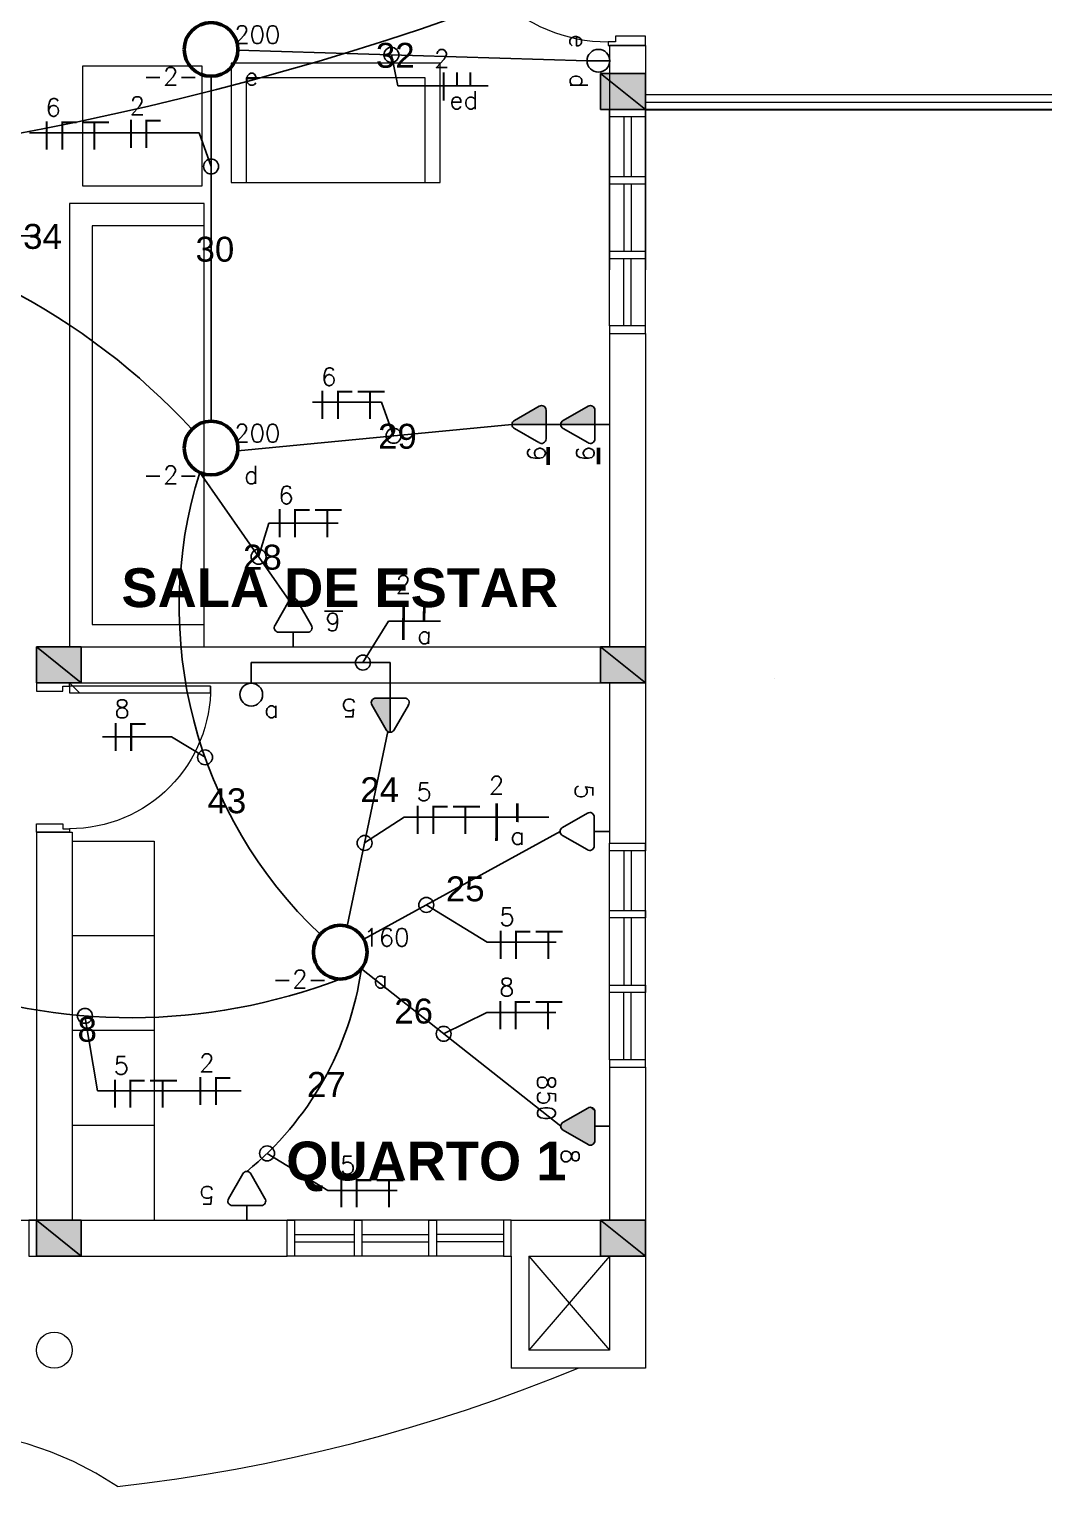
# Model space of a CAD drawing. Header units: millimetres. Extents: x 4360 to 8806, y 1896 to 3880.
# Drawn here: x 4405.01 to 4411.81, y 1934.58 to 1944.35 of the extents above; entities that cross this region are included whole.
import ezdxf
from ezdxf.enums import TextEntityAlignment as Align

# ---------------------------------------------------------------- set-up
doc = ezdxf.new("R2010")
doc.units = ezdxf.units.MM
doc.linetypes.add('ACAD_ISO03W100', pattern=[30, 12, -18])
doc.linetypes.add('Contínuo', pattern=[0])
for name, color, linetype, lineweight in [('C-Moveis', 7, 'Continuous', 5), ('C-Paredes-Acessorios', 20, 'Continuous', 5), ('C-Portas', 7, 'Continuous', 5), ('C-Texto', 4, 'Continuous', 9), ('ILUMINAÇÃO', 1, 'Contínuo', 50), ('TOMADAS', 1, 'Continuous', 25)]:
    doc.layers.add(name, color=color, linetype=linetype, lineweight=lineweight)
doc.layers.add('C-Pilares', color=7, linetype='Continuous', plot=False)
for name, color, linetype in [('CIRCUITOS', 255, 'Continuous'), ('Eletrodutos', 4, 'Continuous'), ('INTERRUPTORES', 1, 'Continuous')]:
    doc.layers.add(name, color=color, linetype=linetype)
doc.styles.add('BOLD', font='arialbd.ttf')
doc.styles.add('RomanS', font='romans.shx')
doc.styles.get("Standard").update_dxf_attribs({"font": 'arial.ttf'})

# ---------------------------------------------------------------- blocks, each defined once
blk = doc.blocks.new('d9-2')
at = {"layer": 'C-Portas'}
for p, q in [((-0.06, 0.2), (-0.06, 1.05)), ((-0.06, 1.05), (-0.02, 1.05)), ((-0.02, 1.05), (-0.02, 0.2)), ((-0.88, 0.2), (-0.9, 0.2)), ((-0.9, 0.2), (-0.9, 0)), ((-0.88, 0.16), (-0.88, 0.2)), ((-0.85, 0.16), (-0.88, 0.16)), ((-0.85, 0), (-0.85, 0.16)), ((-0.02, 0.2), (-0.06, 0.2)), ((-0.05, 0), (-0.05, 0.16)), ((-0.05, 0.16), (-0.02, 0.16)), ((-0.02, 0.16), (-0.02, 0.2)), ((-0.02, 0.2), (0, 0.2)), ((0, 0.2), (0, 0)), ((-0.9, 0), (-0.85, 0)), ((0, 0), (-0.05, 0))]:
    blk.add_line(p, q, dxfattribs=at)
blk.add_arc((-0.0299, 0.2), 0.8501, 89.32988, 180, dxfattribs=at)
blk = doc.blocks.new('A$C2A3D30EB')
at = {"layer": 'C-Pilares'}
for color, points in [(6, [(0, 0), (24, 30), (0, 30)]), (6, [(24, 30), (0, 30), (0, 0)]), (135, [(24, 30), (0, 0), (24, 0)])]:
    blk.add_hatch(color=color, dxfattribs=at).paths.add_polyline_path(points)
blk.add_line((24, 30), (0, 0), dxfattribs=at)
at = {"layer": 'C-Pilares', "color": 7}
blk.add_lwpolyline([(0, 0), (24, 0), (24, 30), (0, 30)], close=True, dxfattribs=at)
blk = doc.blocks.new('A$C0BD3781F')
blk.add_circle((0.36, 0.36), 0.36)
at = {"style": 'RomanS', "flags": 8}
for tag, p in [('001', (0.188, 0.472)), ('009', (0.502, 0.474)), ('020', (0.356, 0.232))]:
    blk.add_attdef(tag, text='', height=0.16, dxfattribs=at).set_placement(p, align=Align.MIDDLE_CENTER)
blk = doc.blocks.new('Ir1s01')
blk.add_circle((0, 1.02), 1.02)
at = {"style": 'RomanS', "flags": 8}
blk.add_attdef('009', text='', height=1.6, dxfattribs=at).set_placement((1.81, 2.29), align=Align.MIDDLE_CENTER)
blk = doc.blocks.new('IR2S02')
blk.add_line((0, 0), (0, 2.03))
blk.add_circle((0, 1.02), 1.02)
at = {"style": 'RomanS', "flags": 8}
for tag, p in [('030', (-1.74, 2.3)), ('009', (1.81, 2.29))]:
    blk.add_attdef(tag, text='', height=1.6, dxfattribs=at).set_placement(p, align=Align.MIDDLE_CENTER)
blk = doc.blocks.new('TEBAI01')
for p, q in [((-1.62, 1.95), (-0.35, 4.14)), ((0.35, 4.14), (1.63, 1.92)), ((-1.3, 1.32), (1.28, 1.32)), ((0, 0), (0, 1.32))]:
    blk.add_line(p, q)
for centre, start, end in [((0, 3.97), 26.0479, 153.9521), ((-1.3, 1.71), 143.1332, 270.777), ((1.3, 1.71), 267.1811, 32.5689)]:
    blk.add_arc(centre, 0.393, start, end)
at = {"style": 'RomanS', "flags": 8}
for tag, p in [('020', (-5.03, 2.2)), ('001', (3.56, 2.23))]:
    blk.add_attdef(tag, text='', height=1.6, dxfattribs=at).set_placement(p, align=Align.MIDDLE_CENTER)
blk = doc.blocks.new('TEMED02')
for p, q in [((-1.62, 1.95), (-0.35, 4.14)), ((0, 1.32), (0, 4.36)), ((0.35, 4.14), (1.63, 1.92)), ((-1.3, 1.32), (1.28, 1.32)), ((0, 0), (0, 1.32))]:
    blk.add_line(p, q)
for centre, start, end in [((0, 3.97), 26.0479, 153.9521), ((-1.3, 1.71), 143.1332, 270.777), ((1.3, 1.71), 267.1811, 32.5689)]:
    blk.add_arc(centre, 0.393, start, end)
at = {"linetype": 'Continuous'}
for points in [[(0, 4.36), (1.63, 1.92), (0.21, 4.3)], [(1.63, 1.92), (0, 4.36), (1.69, 1.72)], [(0, 1.32), (1.69, 1.72), (0, 4.36)], [(0.35, 4.14), (0.21, 4.3), (1.63, 1.92)], [(1.69, 1.72), (0, 1.32), (1.64, 1.52)], [(1.28, 1.32), (1.64, 1.52), (0, 1.32)], [(1.64, 1.52), (1.28, 1.32), (1.49, 1.37)]]:
    blk.add_solid(points, dxfattribs=at)
at = {"style": 'RomanS', "flags": 8}
for tag, p in [('020', (-4.96, 2.19)), ('001', (3.39, 2.17))]:
    blk.add_attdef(tag, text='', height=1.6, dxfattribs=at).set_placement(p, align=Align.MIDDLE_CENTER)
blk = doc.blocks.new('TEALT03')
for p, q in [((-1.62, 1.95), (-0.35, 4.14)), ((0.35, 4.14), (1.63, 1.92)), ((-1.3, 1.32), (1.28, 1.32)), ((0, 0), (0, 1.32))]:
    blk.add_line(p, q)
for centre, start, end in [((0, 3.97), 26.0479, 153.9521), ((-1.3, 1.71), 143.1332, 270.777), ((1.3, 1.71), 267.1811, 32.5689)]:
    blk.add_arc(centre, 0.393, start, end)
at = {"linetype": 'Continuous'}
for points in [[(-1.62, 1.95), (1.49, 1.37), (-0.35, 4.14)], [(-0.35, 4.14), (1.64, 1.52), (-0.21, 4.3)], [(1.64, 1.52), (-0.35, 4.14), (1.49, 1.37)], [(-0.21, 4.3), (1.69, 1.72), (0, 4.36)], [(1.69, 1.72), (-0.21, 4.3), (1.64, 1.52)], [(0, 4.36), (1.63, 1.92), (0.21, 4.3)], [(1.63, 1.92), (0, 4.36), (1.69, 1.72)], [(0.35, 4.14), (0.21, 4.3), (1.63, 1.92)], [(-1.69, 1.75), (1.28, 1.32), (-1.62, 1.95)], [(1.28, 1.32), (-1.69, 1.75), (-1.31, 1.32)], [(-1.66, 1.54), (-1.31, 1.32), (-1.69, 1.75)], [(-1.31, 1.32), (-1.66, 1.54), (-1.51, 1.38)], [(1.49, 1.37), (-1.62, 1.95), (1.28, 1.32)]]:
    blk.add_solid(points, dxfattribs=at)
at = {"style": 'RomanS', "flags": 8}
for tag, p in [('020', (-4.82, 2.03)), ('001', (3.51, 2.07))]:
    blk.add_attdef(tag, text='', height=1.6, dxfattribs=at).set_placement(p, align=Align.MIDDLE_CENTER)
blk = doc.blocks.new('FRR')
at = {"const_width": 0.24}
for points in [[(0.12, 1.68), (0.12, -1.68)], [(1.72, 1.68), (1.72, 0)], [(3.32, 1.68), (3.32, 0)]]:
    blk.add_lwpolyline(points, dxfattribs=at)
at = {"style": 'RomanS', "flags": 8}
for tag, p in [('001', (-0.1, 3.31)), ('009', (1.63, -1.63)), ('030', (3.37, -1.63))]:
    blk.add_attdef(tag, text='', height=1.6, dxfattribs=at).set_placement(p, align=Align.MIDDLE_CENTER)
blk = doc.blocks.new('FNT')
at = {"const_width": 0.24}
for points in [[(0.12, 1.68), (0.12, -1.68)], [(1.84, 1.56), (3.68, 1.56)], [(1.96, 1.44), (1.96, -1.68)], [(4.32, 1.56), (7.52, 1.56)], [(5.8, 1.44), (5.8, -1.68)]]:
    blk.add_lwpolyline(points, dxfattribs=at)
at = {"style": 'RomanS', "flags": 8}
blk.add_attdef('001', text='', height=1.6, dxfattribs=at).set_placement((0.89, 3.34), align=Align.MIDDLE_CENTER)
blk = doc.blocks.new('A$C27EA2FDF')
at = {"const_width": 0.009}
for points in [[(0.0398, 0.126), (0.0398, 0)], [(0.1043, 0.1215), (0.1733, 0.1215)], [(0.1088, 0.117), (0.1088, 0)]]:
    blk.add_lwpolyline(points, dxfattribs=at)
at = {"style": 'RomanS', "flags": 8}
blk.add_attdef('001', text='', height=0.06, dxfattribs=at).set_placement((0.0686, 0.1884), align=Align.MIDDLE_CENTER)
blk = doc.blocks.new('A$C3508442B')
at = {"const_width": 0.024}
for points in [[(0.262, 0.224), (0.592, 0.161)], [(0.227, 0.043), (0.392, 0.012)]]:
    blk.add_lwpolyline(points, dxfattribs=at)
at = {"style": 'RomanS', "flags": 8}
for tag, p in [('001', (0.105, 0.258)), ('009', (0.634, 0.329))]:
    blk.add_attdef(tag, text='', height=0.16, rotation=79, dxfattribs=at).set_placement(p, align=Align.MIDDLE_CENTER)

msp = doc.modelspace()

# ---------------------------------------------------------------- linework, layer by layer
at = {"layer": 'C-Moveis'}
for p, q in [((4405.29851, 1938.91158), (4405.84851, 1938.91158)), ((4405.84851, 1938.91158), (4405.84851, 1936.37158)), ((4405.84851, 1938.27658), (4405.29851, 1938.27658)), ((4405.84851, 1937.64158), (4405.29851, 1937.64158)), ((4405.84851, 1937.00658), (4405.29851, 1937.00658))]:
    msp.add_line(p, q, dxfattribs=at)
for points in [[(4407.76371, 1943.32247), (4407.76371, 1944.12247), (4406.36371, 1944.12247), (4406.36371, 1943.32247)], [(4406.16829, 1943.30123), (4406.16829, 1944.10123), (4405.36829, 1944.10123), (4405.36829, 1943.30123)], [(4407.66371, 1943.32247), (4407.66371, 1944.02247), (4406.46371, 1944.02247), (4406.46371, 1943.32247)], [(4406.18141, 1940.21158), (4406.18141, 1943.18158), (4405.28141, 1943.18158), (4405.28141, 1940.21158)], [(4406.18141, 1940.36158), (4406.18141, 1943.03158), (4405.43141, 1943.03158), (4405.43141, 1940.36158)]]:
    msp.add_lwpolyline(points, close=True, dxfattribs=at)
at = {"layer": 'C-Paredes-Acessorios'}
for p, q in [((4408.89851, 1944.23978), (4408.89851, 1943.81158)), ((4409.13851, 1944.23978), (4408.89851, 1944.23978)), ((4409.13851, 1944.23978), (4409.13851, 1944.05158)), ((4409.13851, 1944.05158), (4409.13851, 1942.73658)), ((4409.13851, 1943.91158), (4414.95851, 1943.91158)), ((4409.13851, 1943.86158), (4414.95851, 1943.86158)), ((4408.89851, 1943.81158), (4408.89851, 1942.73658)), ((4408.89851, 1942.36158), (4408.89851, 1943.81158)), ((4408.89851, 1943.81158), (4409.13851, 1943.81158)), ((4408.99351, 1943.76158), (4408.99351, 1943.36158)), ((4409.04351, 1943.76158), (4409.04351, 1943.36158)), ((4409.13851, 1942.36158), (4409.13851, 1943.81158)), ((4408.99351, 1943.31158), (4408.99351, 1942.86158)), ((4409.04351, 1943.31158), (4409.04351, 1942.86158)), ((4408.99351, 1942.36158), (4408.99351, 1942.81158)), ((4409.04351, 1942.36158), (4409.04351, 1942.81158)), ((4408.89851, 1942.31158), (4408.89851, 1940.21158)), ((4408.89851, 1942.31158), (4409.13851, 1942.31158)), ((4409.13851, 1942.31158), (4409.13851, 1938.89658)), ((4405.05851, 1940.21158), (4408.89851, 1940.21158)), ((4405.05851, 1939.97158), (4405.05851, 1940.21158)), ((4405.05851, 1939.97158), (4408.89851, 1939.97158)), ((4408.89851, 1939.97158), (4408.89851, 1938.89658)), ((4405.05851, 1938.97158), (4405.05851, 1936.13158)), ((4405.05851, 1938.97158), (4405.29851, 1938.97158)), ((4405.29851, 1938.97158), (4405.29851, 1936.37158)), ((4408.89851, 1937.44658), (4408.89851, 1938.89658)), ((4408.89851, 1938.89658), (4409.13851, 1938.89658)), ((4408.99351, 1938.84658), (4408.99351, 1938.44658)), ((4409.04351, 1938.84658), (4409.04351, 1938.44658)), ((4409.13851, 1937.44658), (4409.13851, 1938.89658)), ((4408.99351, 1938.39658), (4408.99351, 1937.94658)), ((4409.04351, 1938.39658), (4409.04351, 1937.94658)), ((4408.99351, 1937.44658), (4408.99351, 1937.89658)), ((4409.04351, 1937.44658), (4409.04351, 1937.89658)), ((4408.89851, 1937.39658), (4408.89851, 1936.37158)), ((4408.89851, 1937.39658), (4409.13851, 1937.39658)), ((4409.13851, 1937.39658), (4409.13851, 1935.38158)), ((4403.55851, 1936.37158), (4405.05851, 1936.37158)), ((4405.05851, 1936.13158), (4405.05851, 1936.37158)), ((4405.05851, 1936.13158), (4405.05851, 1936.37158)), ((4405.29851, 1936.37158), (4406.73851, 1936.37158)), ((4408.18851, 1936.37158), (4406.73851, 1936.37158)), ((4406.73851, 1936.13158), (4406.73851, 1936.37158)), ((4408.23851, 1936.37158), (4408.89851, 1936.37158)), ((4408.23851, 1936.13158), (4408.23851, 1936.37158)), ((4406.78851, 1936.27658), (4407.18851, 1936.27658)), ((4406.78851, 1936.22658), (4407.18851, 1936.22658)), ((4407.23851, 1936.27658), (4407.68851, 1936.27658)), ((4407.23851, 1936.22658), (4407.68851, 1936.22658)), ((4408.18851, 1936.27658), (4407.73851, 1936.27658)), ((4408.18851, 1936.22658), (4407.73851, 1936.22658)), ((4405.05851, 1936.13158), (4406.73851, 1936.13158)), ((4408.18851, 1936.13158), (4406.73851, 1936.13158)), ((4408.23851, 1936.13158), (4408.23851, 1935.38158)), ((4408.35851, 1936.13158), (4408.89851, 1936.13158)), ((4408.35851, 1936.13158), (4408.35851, 1935.50158)), ((4408.89851, 1936.13158), (4408.89851, 1935.50158)), ((4408.89851, 1935.50158), (4408.35851, 1935.50158)), ((4409.13851, 1935.38158), (4408.23851, 1935.38158))]:
    msp.add_line(p, q, dxfattribs=at)
at = {"layer": 'C-Paredes-Acessorios', "lineweight": 30}
msp.add_line((4409.13851, 1943.81158), (4414.95851, 1943.81158), dxfattribs=at)
at = {"layer": 'C-Paredes-Acessorios', "color": 3}
for p, q in [((4408.89851, 1936.13158), (4408.35851, 1935.50158)), ((4408.35851, 1936.13158), (4408.89851, 1935.50158))]:
    msp.add_line(p, q, dxfattribs=at)
for points in [[(4409.13851, 1943.81158), (4409.13851, 1943.76158), (4408.89851, 1943.76158), (4408.89851, 1943.81158)], [(4409.13851, 1942.31158), (4409.13851, 1942.36158), (4408.89851, 1942.36158), (4408.89851, 1942.31158)], [(4409.13851, 1942.31158), (4409.13851, 1942.31158), (4409.13851, 1942.36158), (4408.89851, 1942.36158), (4408.89851, 1942.31158)], [(4409.13851, 1938.89658), (4409.13851, 1938.84658), (4408.89851, 1938.84658), (4408.89851, 1938.89658)], [(4409.13851, 1937.39658), (4409.13851, 1937.44658), (4408.89851, 1937.44658), (4408.89851, 1937.39658)], [(4409.13851, 1937.39658), (4409.13851, 1937.39658), (4409.13851, 1937.44658), (4408.89851, 1937.44658), (4408.89851, 1937.39658)], [(4405.05851, 1936.37158), (4405.00851, 1936.37158), (4405.00851, 1936.13158), (4405.05851, 1936.13158)], [(4405.05851, 1936.37158), (4405.05851, 1936.37158), (4405.00851, 1936.37158), (4405.00851, 1936.13158), (4405.05851, 1936.13158)], [(4406.73851, 1936.37158), (4406.78851, 1936.37158), (4406.78851, 1936.13158), (4406.73851, 1936.13158)], [(4408.23851, 1936.37158), (4408.18851, 1936.37158), (4408.18851, 1936.13158), (4408.23851, 1936.13158)], [(4408.23851, 1936.37158), (4408.23851, 1936.37158), (4408.18851, 1936.37158), (4408.18851, 1936.13158), (4408.23851, 1936.13158)]]:
    msp.add_lwpolyline(points, dxfattribs=at)
for points in [[(4408.89851, 1943.36158), (4409.13851, 1943.36158), (4409.13851, 1943.31158), (4408.89851, 1943.31158)], [(4408.89851, 1942.86158), (4409.13851, 1942.86158), (4409.13851, 1942.81158), (4408.89851, 1942.81158)], [(4408.89851, 1938.44658), (4409.13851, 1938.44658), (4409.13851, 1938.39658), (4408.89851, 1938.39658)], [(4408.89851, 1937.94658), (4409.13851, 1937.94658), (4409.13851, 1937.89658), (4408.89851, 1937.89658)], [(4407.18851, 1936.13158), (4407.18851, 1936.37158), (4407.23851, 1936.37158), (4407.23851, 1936.13158)], [(4407.68851, 1936.13158), (4407.68851, 1936.37158), (4407.73851, 1936.37158), (4407.73851, 1936.13158)]]:
    msp.add_lwpolyline(points, close=True, dxfattribs=at)
at = {"layer": 'C-Paredes-Acessorios'}
msp.add_circle((4405.17851, 1935.50158), 0.12, dxfattribs=at)
at = {"layer": 'C-Paredes-Acessorios', "linetype": 'ACAD_ISO03W100'}
for centre, radius, start, end in [((4404.30851, 1946.01773), 11.5027, 276.457816, 292.382026), ((4404.35342, 1932.72414), 2.24357, 56.177652, 124.209504)]:
    msp.add_arc(centre, radius, start, end, dxfattribs=at)
at = {"layer": 'CIRCUITOS', "linetype": 'Continuous'}
for p, q in [((4407.43697, 1944.17728), (4407.47896, 1943.96897)), ((4408.08487, 1943.96897), (4407.47896, 1943.96897)), ((4405.01188, 1943.65452), (4406.14824, 1943.65452)), ((4406.22879, 1943.42972), (4406.14824, 1943.65452)), ((4407.45143, 1941.62581), (4407.37088, 1941.85061)), ((4406.54678, 1940.81609), (4406.61601, 1941.04089)), ((4406.18827, 1939.4724), (4405.9644, 1939.60859)), ((4407.78685, 1937.62054), (4408.07566, 1937.76244)), ((4405.46804, 1937.2375), (4406.42957, 1937.2375))]:
    msp.add_line(p, q, dxfattribs=at)
at = {"layer": 'CIRCUITOS'}
for p, q in [((4407.37088, 1941.85061), (4406.90728, 1941.85061)), ((4407.07961, 1941.04089), (4406.61601, 1941.04089)), ((4407.4174, 1940.38362), (4407.24577, 1940.10662)), ((4407.76532, 1940.38362), (4407.4174, 1940.38362)), ((4405.9644, 1939.60859), (4405.5008, 1939.60859)), ((4407.52275, 1939.0708), (4407.25735, 1938.89876)), ((4408.49247, 1939.0708), (4407.52275, 1939.0708)), ((4408.07732, 1938.2341), (4407.67054, 1938.48362)), ((4408.54092, 1938.2341), (4408.07732, 1938.2341)), ((4408.53926, 1937.76244), (4408.07566, 1937.76244)), ((4405.46804, 1937.2375), (4405.38368, 1937.74066)), ((4407.01095, 1936.57006), (4406.60416, 1936.81958)), ((4407.47454, 1936.57006), (4407.01095, 1936.57006))]:
    msp.add_line(p, q, dxfattribs=at)
for centre in [(4407.43697, 1944.17728), (4406.22879, 1943.42972), (4407.45143, 1941.62581), (4406.54678, 1940.81609), (4407.24577, 1940.10662), (4406.18827, 1939.4724), (4407.25735, 1938.89876), (4407.67054, 1938.48362), (4405.38368, 1937.74066), (4407.78685, 1937.62054), (4406.60416, 1936.81958)]:
    msp.add_circle(centre, 0.05, dxfattribs=at)
msp.add_arc((4405.11339, 1938.36008), 2.14373, 309.190141, 351.835879, dxfattribs=at)
at = {"layer": 'Eletrodutos'}
for p, q in [((4406.40842, 1944.20825), (4408.7472, 1944.13782)), ((4406.22851, 1941.72368), (4406.2285, 1944.03367)), ((4406.2285, 1944.03367), (4406.2285, 1944.03367)), ((4403.49476, 1942.96447), (4405.07351, 1942.96447)), ((4406.40765, 1941.52607), (4408.24451, 1941.70158)), ((4406.15252, 1941.3805), (4406.75219, 1940.52203)), ((4407.42884, 1940.10662), (4406.4978, 1940.10662)), ((4406.4978, 1939.96858), (4406.4978, 1940.10662)), ((4407.42884, 1939.96735), (4407.42884, 1940.10662)), ((4410, 1940), (4410, 1940)), ((4410, 1940), (4410, 1940)), ((4410, 1940), (4410, 1940)), ((4410, 1940), (4410, 1940)), ((4410, 1940), (4410, 1940)), ((4410, 1940), (4410, 1940)), ((4410, 1940), (4410, 1940)), ((4410, 1940), (4410, 1940)), ((4410, 1940), (4410, 1940)), ((4410, 1940), (4410, 1940)), ((4410, 1940), (4410, 1940)), ((4410, 1940), (4410, 1940)), ((4410, 1940), (4410, 1940)), ((4410, 1940), (4410, 1940)), ((4407.14081, 1938.34098), (4407.41321, 1939.64483)), ((4407.25186, 1938.25377), (4408.5671, 1938.97581)), ((4407.23538, 1938.05566), (4408.57151, 1937.00143))]:
    msp.add_line(p, q, dxfattribs=at)
for centre, radius, start, end in [((4401.21306, 1963.53809), 20.23294, 275.652799, 318.765085), ((4402.80862, 1938.63987), 4.47299, 42.63035, 82.580069), ((4409.03366, 1940.48009), 3.01855, 162.644974, 226.600365), ((4405.69233, 1941.65631), 3.9278, 249.35314, 290.908541)]:
    msp.add_arc(centre, radius, start, end, dxfattribs=at)
at = {"layer": 'ILUMINAÇÃO'}
for p, q in [((4408.48718, 1941.54869), (4408.48718, 1941.43245)), ((4408.82306, 1941.54493), (4408.82306, 1941.4362))]:
    msp.add_line(p, q, dxfattribs=at)
at = {"layer": 'INTERRUPTORES'}
msp.add_line((4405.34773, 1939.90492), (4405.28073, 1939.97158), dxfattribs=at)
at = {"layer": 'TOMADAS'}
msp.add_line((4406.9883, 1940.4516), (4407.11079, 1940.4516), dxfattribs=at)

# ---------------------------------------------------------------- block references
at = {"layer": 'C-Paredes-Acessorios', "xscale": 0.01, "yscale": 0.01, "zscale": 0.01, "rotation": 270}
for p in [(4408.83851, 1944.05158), (4405.05851, 1940.21158), (4408.83851, 1940.21158), (4405.05851, 1936.37158), (4408.83851, 1936.37158)]:
    msp.add_blockref('A$C2A3D30EB', p, dxfattribs=at)
at = {"layer": 'C-Portas', "linetype": 'Continuous'}
for p, xscale, yscale, zscale, rotation in [((4409.13851, 1945.36338), 1.248444444426277, 1.248444444426277, 1.248444444426277, 90.00000000000001), ((4405.05851, 1939.97158), -1.111111111094942, 1.111111111094942, 1.111111111095123, 270)]:
    msp.add_blockref('d9-2', p, dxfattribs=dict(at, xscale=xscale, yscale=yscale, zscale=zscale, rotation=rotation))
at = {"layer": 'CIRCUITOS'}
ref = msp.add_blockref('FRR', (4407.77962, 1943.96618), dxfattribs=dict(at, xscale=0.05624999999999999, yscale=0.05624999999999999, zscale=0.05624999999999999))
ref.add_attrib('001', '2', dxfattribs={"layer": '0', "height": 0.12, "style": 'RomanS'}).set_placement((4407.77405, 1944.15236), align=Align.MIDDLE_CENTER)
ref.add_attrib('009', 'e', dxfattribs={"layer": '0', "height": 0.12, "style": 'RomanS'}).set_placement((4407.87149, 1943.87448), align=Align.MIDDLE_CENTER)
ref.add_attrib('030', 'd', dxfattribs={"layer": '0', "height": 0.12, "style": 'RomanS'}).set_placement((4407.96892, 1943.87448), align=Align.MIDDLE_CENTER)
at = {"layer": 'CIRCUITOS', "lineweight": 30}
ref = msp.add_blockref('FNT', (4405.12153, 1943.63695), dxfattribs=dict(at, xscale=0.05624999999918144, yscale=0.05624999999918144, zscale=0.05624999999918144))
ref.add_attrib('001', '6', dxfattribs={"layer": '0', "height": 0.12, "style": 'RomanS', "flags": 8}).set_placement((4405.17146, 1943.82498), align=Align.MIDDLE_CENTER)
at = {"layer": 'CIRCUITOS'}
ref = msp.add_blockref('A$C27EA2FDF', (4405.63168, 1943.55391), dxfattribs=dict(at, xscale=1.5, yscale=1.5, zscale=1.5))
ref.add_attrib('001', '2', dxfattribs={"layer": '0', "height": 0.12, "style": 'RomanS', "flags": 8}).set_placement((4405.73454, 1943.83644), align=Align.MIDDLE_CENTER)
at = {"layer": 'CIRCUITOS', "lineweight": 30}
ref = msp.add_blockref('FNT', (4406.96777, 1941.83304), dxfattribs=dict(at, xscale=0.05624999999918144, yscale=0.05624999999918144, zscale=0.05624999999918144))
ref.add_attrib('001', '6', dxfattribs={"layer": '0', "height": 0.12, "style": 'RomanS', "flags": 8}).set_placement((4407.0177, 1942.02107), align=Align.MIDDLE_CENTER)
ref = msp.add_blockref('FNT', (4406.68117, 1941.04089), dxfattribs=dict(at, xscale=0.05624999999918144, yscale=0.05624999999918144, zscale=0.05624999999918144))
ref.add_attrib('001', '6', dxfattribs={"layer": '0', "height": 0.12, "style": 'RomanS', "flags": 8}).set_placement((4406.7311, 1941.22892), align=Align.MIDDLE_CENTER)
ref = msp.add_blockref('A$C3508442B', (4407.72182, 1940.66949), dxfattribs=dict(at, xscale=-0.7499999999999991, yscale=0.7499999999999996, zscale=0.7499999999999996, rotation=78.7512890459185))
ref.add_attrib('009', 'a', dxfattribs={"layer": '0', "height": 0.12, "rotation": 359.751289, "style": 'RomanS', "flags": 8}).set_placement((4407.65839, 1940.29224), align=Align.MIDDLE_CENTER)
ref.add_attrib('001', '2', dxfattribs={"layer": '0', "height": 0.12, "rotation": 359.751289, "style": 'RomanS', "flags": 8}).set_placement((4407.51693, 1940.63018), align=Align.MIDDLE_CENTER)
at = {"layer": 'CIRCUITOS'}
ref = msp.add_blockref('A$C27EA2FDF', (4405.53025, 1939.51382), dxfattribs=dict(at, xscale=1.5, yscale=1.5, zscale=1.5))
ref.add_attrib('001', '8', dxfattribs={"layer": '0', "height": 0.12, "style": 'RomanS', "flags": 8}).set_placement((4405.63311, 1939.79635), align=Align.MIDDLE_CENTER)
at = {"layer": 'CIRCUITOS', "lineweight": 30}
ref = msp.add_blockref('A$C3508442B', (4408.3458, 1939.32467), dxfattribs=dict(at, xscale=-0.7499999999999991, yscale=0.7499999999999996, zscale=0.7499999999999996, rotation=78.7512890459185))
ref.add_attrib('009', 'a', dxfattribs={"layer": '0', "height": 0.12, "rotation": 359.751289, "style": 'RomanS', "flags": 8}).set_placement((4408.28237, 1938.94742), align=Align.MIDDLE_CENTER)
ref.add_attrib('001', '2', dxfattribs={"layer": '0', "height": 0.12, "rotation": 359.751289, "style": 'RomanS', "flags": 8}).set_placement((4408.14091, 1939.28536), align=Align.MIDDLE_CENTER)
ref = msp.add_blockref('FNT', (4407.60646, 1939.05323), dxfattribs=dict(at, xscale=0.05624999999918144, yscale=0.05624999999918144, zscale=0.05624999999918144))
ref.add_attrib('001', '5', dxfattribs={"layer": '0', "height": 0.12, "style": 'RomanS', "flags": 8}).set_placement((4407.65639, 1939.24126), align=Align.MIDDLE_CENTER)
ref = msp.add_blockref('FNT', (4408.16104, 1938.21653), dxfattribs=dict(at, xscale=0.05624999999918144, yscale=0.05624999999918144, zscale=0.05624999999918144))
ref.add_attrib('001', '5', dxfattribs={"layer": '0', "height": 0.12, "style": 'RomanS', "flags": 8}).set_placement((4408.21097, 1938.40456), align=Align.MIDDLE_CENTER)
ref = msp.add_blockref('FNT', (4408.15937, 1937.74487), dxfattribs=dict(at, xscale=0.05624999999918144, yscale=0.05624999999918144, zscale=0.05624999999918144))
ref.add_attrib('001', '8', dxfattribs={"layer": '0', "height": 0.12, "style": 'RomanS', "flags": 8}).set_placement((4408.2093, 1937.9329), align=Align.MIDDLE_CENTER)
ref = msp.add_blockref('FNT', (4405.57769, 1937.21993), dxfattribs=dict(at, xscale=0.05624999999918144, yscale=0.05624999999918144, zscale=0.05624999999918144))
ref.add_attrib('001', '5', dxfattribs={"layer": '0', "height": 0.12, "style": 'RomanS', "flags": 8}).set_placement((4405.62763, 1937.40796), align=Align.MIDDLE_CENTER)
at = {"layer": 'CIRCUITOS'}
ref = msp.add_blockref('A$C27EA2FDF', (4406.09761, 1937.143), dxfattribs=dict(at, xscale=1.5, yscale=1.5, zscale=1.5))
ref.add_attrib('001', '2', dxfattribs={"layer": '0', "height": 0.12, "style": 'RomanS', "flags": 8}).set_placement((4406.20047, 1937.42553), align=Align.MIDDLE_CENTER)
at = {"layer": 'CIRCUITOS', "lineweight": 30}
ref = msp.add_blockref('FNT', (4407.09466, 1936.55249), dxfattribs=dict(at, xscale=0.05624999999918144, yscale=0.05624999999918144, zscale=0.05624999999918144))
ref.add_attrib('001', '5', dxfattribs={"layer": '0', "height": 0.12, "style": 'RomanS', "flags": 8}).set_placement((4407.14459, 1936.74052), align=Align.MIDDLE_CENTER)
at = {"layer": 'ILUMINAÇÃO'}
ref = msp.add_blockref('A$C0BD3781F', (4406.04853, 1944.39367), dxfattribs=dict(at, xscale=-0.5, yscale=0.5, zscale=0.5, rotation=180))
ref.add_attrib('020', '200', dxfattribs={"layer": '0', "height": 0.12, "style": 'RomanS', "flags": 8}).set_placement((4406.5386, 1944.31269), align=Align.MIDDLE_CENTER)
ref.add_attrib('009', 'e', dxfattribs={"layer": '0', "height": 0.12, "style": 'RomanS', "flags": 8}).set_placement((4406.4985, 1944.03367), align=Align.MIDDLE_CENTER)
ref.add_attrib('001', '-2-', dxfattribs={"layer": '0', "height": 0.12, "style": 'RomanS', "flags": 8}).set_placement((4405.9585, 1944.03367), align=Align.MIDDLE_CENTER)
ref = msp.add_blockref('A$C0BD3781F', (4406.04853, 1941.72367), dxfattribs=dict(at, xscale=-0.5, yscale=0.5, zscale=0.5, rotation=180))
ref.add_attrib('020', '200', dxfattribs={"layer": '0', "height": 0.12, "style": 'RomanS', "flags": 8}).set_placement((4406.5386, 1941.64269), align=Align.MIDDLE_CENTER)
ref.add_attrib('009', 'd', dxfattribs={"layer": '0', "height": 0.12, "style": 'RomanS', "flags": 8}).set_placement((4406.49851, 1941.36368), align=Align.MIDDLE_CENTER)
ref.add_attrib('001', '-2-', dxfattribs={"layer": '0', "height": 0.12, "style": 'RomanS', "flags": 8}).set_placement((4405.95851, 1941.36368), align=Align.MIDDLE_CENTER)
ref = msp.add_blockref('A$C0BD3781F', (4406.9141, 1938.34715), dxfattribs=dict(at, xscale=-0.5, yscale=0.5, zscale=0.5, rotation=180))
ref.add_attrib('020', '160', dxfattribs={"layer": '0', "height": 0.12, "style": 'RomanS', "flags": 8}).set_placement((4407.40417, 1938.26617), align=Align.MIDDLE_CENTER)
ref.add_attrib('009', 'a', dxfattribs={"layer": '0', "height": 0.12, "style": 'RomanS', "flags": 8}).set_placement((4407.36407, 1937.98715), align=Align.MIDDLE_CENTER)
ref.add_attrib('001', '-2-', dxfattribs={"layer": '0', "height": 0.12, "style": 'RomanS', "flags": 8}).set_placement((4406.82407, 1937.98715), align=Align.MIDDLE_CENTER)
at = {"layer": 'INTERRUPTORES'}
ref = msp.add_blockref('IR2S02', (4408.7472, 1944.13782), dxfattribs=dict(at, xscale=0.07500000000000001, yscale=0.07500000000000001, zscale=0.07500000000000001, rotation=270))
ref.add_attrib('009', 'd', dxfattribs={"layer": '0', "height": 0.12, "rotation": 270, "style": 'RomanS'}).set_placement((4408.69339, 1944.00198), align=Align.MIDDLE_CENTER)
ref.add_attrib('030', 'e', dxfattribs={"layer": '0', "height": 0.12, "rotation": 270, "style": 'RomanS'}).set_placement((4408.69135, 1944.26857), align=Align.MIDDLE_CENTER)
ref = msp.add_blockref('Ir1s01', (4406.4978, 1939.81606), dxfattribs=dict(at, xscale=0.0749999999989086, yscale=0.0749999999989086, zscale=0.0749999999989086))
ref.add_attrib('009', 'a', dxfattribs={"layer": '0', "height": 0.12, "style": 'RomanS', "flags": 8}).set_placement((4406.63364, 1939.79693), align=Align.MIDDLE_CENTER)
at = {"layer": 'TOMADAS'}
ref = msp.add_blockref('TEMED02', (4408.57151, 1941.70158), dxfattribs=dict(at, xscale=0.07500000006984917, yscale=0.07500000006984917, zscale=0.07500000006984917, rotation=89.99999999999999))
ref.add_attrib('001', '6', dxfattribs={"layer": '0', "height": 0.12, "rotation": 90, "style": 'RomanS', "flags": 8}).set_placement((4408.40904, 1941.50627), align=Align.MIDDLE_CENTER)
ref = msp.add_blockref('TEMED02', (4408.89851, 1941.70158), dxfattribs=dict(at, xscale=0.07500000006984917, yscale=0.07500000006984917, zscale=0.07500000006984917, rotation=89.99999999999999))
ref.add_attrib('001', '6', dxfattribs={"layer": '0', "height": 0.12, "rotation": 90, "style": 'RomanS', "flags": 8}).set_placement((4408.73603, 1941.50627), align=Align.MIDDLE_CENTER)
ref = msp.add_blockref('TEBAI01', (4406.7787, 1940.21158), dxfattribs=dict(at, xscale=0.07500000006984917, yscale=0.07500000006984917, zscale=0.07500000006984917))
ref.add_attrib('001', '6', dxfattribs={"layer": '0', "height": 0.12, "rotation": 180, "style": 'RomanS', "flags": 8}).set_placement((4407.04578, 1940.37856), align=Align.MIDDLE_CENTER)
ref = msp.add_blockref('TEMED02', (4407.42884, 1939.96735), dxfattribs=dict(at, xscale=0.07500000006984917, yscale=0.07500000006984917, zscale=0.07500000006984917, rotation=180))
ref.add_attrib('020', '5', dxfattribs={"layer": '0', "height": 0.12, "rotation": 180, "style": 'RomanS', "flags": 8}).set_placement((4407.15272, 1939.80275), align=Align.MIDDLE_CENTER)
ref = msp.add_blockref('TEBAI01', (4408.89409, 1938.97581), dxfattribs=dict(at, xscale=0.07500000006984917, yscale=0.07500000006984917, zscale=0.07500000006984917, rotation=89.99999999911543))
ref.add_attrib('001', '5', dxfattribs={"layer": '0', "height": 0.12, "rotation": 270, "style": 'RomanS', "flags": 8}).set_placement((4408.72712, 1939.24289), align=Align.MIDDLE_CENTER)
ref = msp.add_blockref('TEALT03', (4408.89851, 1937.00143), dxfattribs=dict(at, xscale=-0.07500000000000001, yscale=0.07500000000000001, zscale=0.07500000000000001, rotation=90))
ref.add_attrib('001', '8', dxfattribs={"layer": '0', "height": 0.12, "rotation": 270, "style": 'RomanS'}).set_placement((4408.63408, 1936.79945), align=Align.MIDDLE_CENTER)
ref.add_attrib('020', '850', dxfattribs={"layer": '0', "height": 0.12, "rotation": 270, "style": 'RomanS'}).set_placement((4408.4752, 1937.19185), align=Align.MIDDLE_CENTER)
ref = msp.add_blockref('TEBAI01', (4406.468, 1936.37158), dxfattribs=dict(at, xscale=-0.07500000006984917, yscale=0.07500000006984917, zscale=0.07500000006984917))
ref.add_attrib('001', '5', dxfattribs={"layer": '0', "height": 0.12, "rotation": 180, "style": 'RomanS', "flags": 8}).set_placement((4406.20092, 1936.53856), align=Align.MIDDLE_CENTER)

# ---------------------------------------------------------------- texts
at = {"layer": 'C-Texto', "style": 'BOLD'}
for s, p in [('SALA DE ESTAR', (4405.62852, 1940.47854)), ('QUARTO 1', (4406.73237, 1936.63854))]:
    msp.add_text(s, height=0.26, dxfattribs=at).set_placement(p)
at = {"layer": 'Eletrodutos', "attachment_point": 1}
for s, insert, char_height in [('32', (4407.33311, 1944.25778), 0.167023), ('34', (4404.96965, 1943.04497), 0.167023), ('30', (4406.12465, 1942.95918), 0.167023), ('29', (4407.34757, 1941.70631), 0.167023), ('28', (4406.44292, 1940.89659), 0.167023), ('24', (4407.22868, 1939.33916), 0.167023), ('43', (4406.2049, 1939.26483), 0.167023), ('25', (4407.80135, 1938.67485), 0.167023), ('26', (4407.45597, 1937.85636), 0.167023), ('8', (4405.3341, 1937.7342), 0.16702), ('27', (4406.8713, 1937.36495), 0.167023)]:
    msp.add_mtext_dynamic_manual_height_columns(s, width=0.2590259, gutter_width=0.83512, heights=[0], dxfattribs=dict(at, insert=insert, char_height=char_height))

doc.saveas('drawing.dxf')
